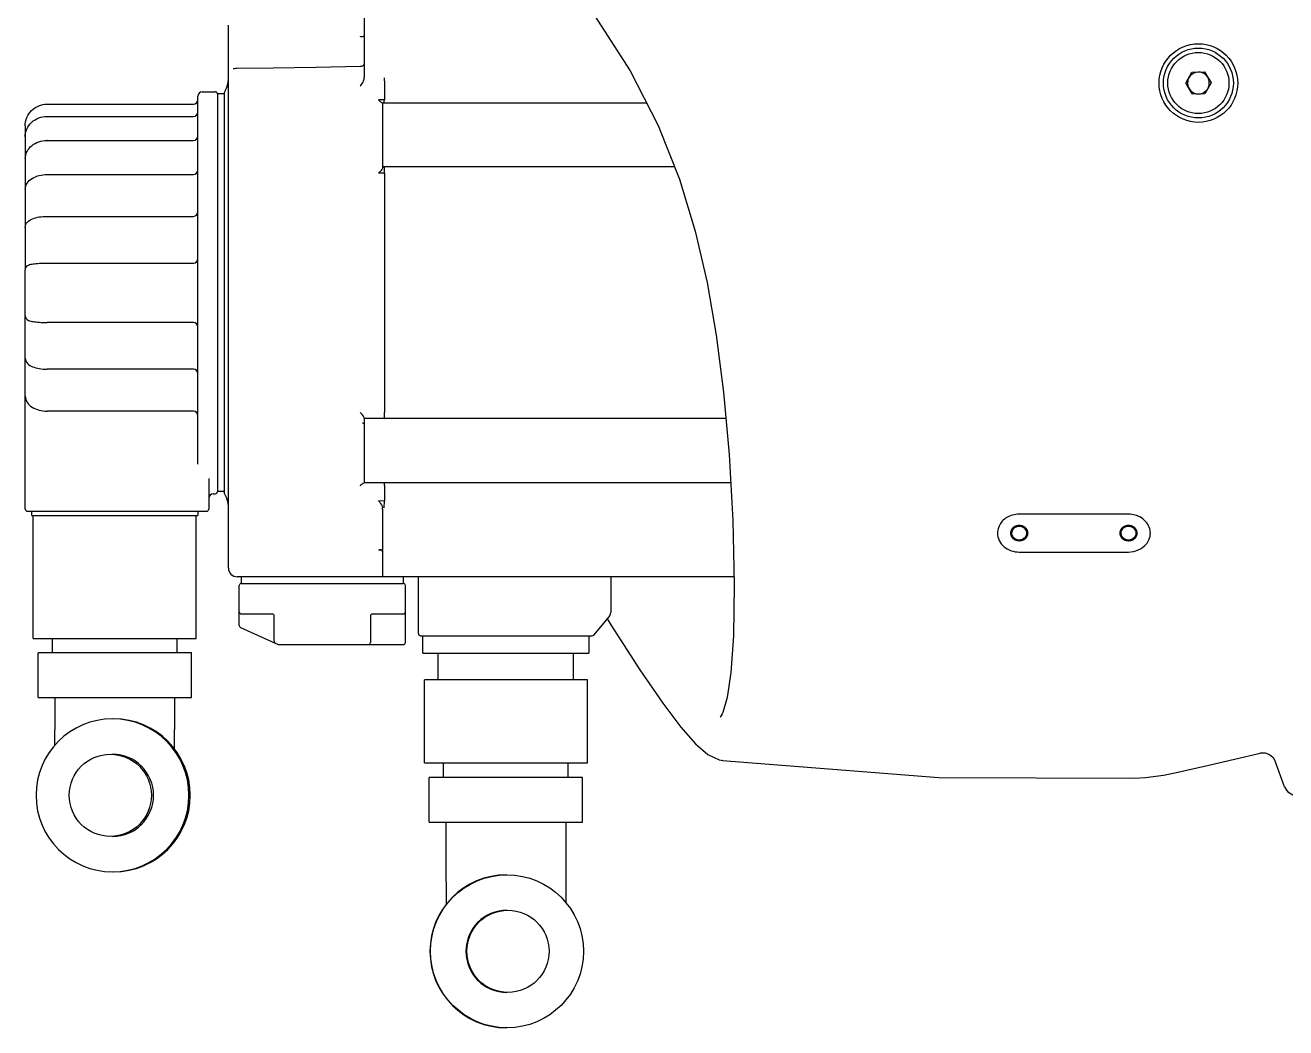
# Model space of a CAD drawing. Header units: millimetres. Extents: x 7426 to 8740, y 124 to 421.
# Drawn here: x 8096.33 to 8110.75, y 288.55 to 300.02 of the extents above; entities that cross this region are included whole.
import ezdxf

# ---------------------------------------------------------------- set-up
doc = ezdxf.new("R2010")
doc.units = ezdxf.units.MM
doc.layers.add('外形图', color=7, linetype='Continuous')

msp = doc.modelspace()

# ---------------------------------------------------------------- linework, layer by layer
at = {"layer": '外形图', "color": 0, "linetype": 'Continuous'}
for p, q in [((8100.2074, 300.2057), (8100.2074, 299.418)), ((8098.6524, 293.8055), (8098.6524, 300.0172)), ((8098.708, 299.5178), (8098.7071, 299.5178)), ((8098.7071, 299.5178), (8098.7076, 299.5178)), ((8098.7102, 299.518), (8098.708, 299.5178)), ((8098.7493, 299.5205), (8098.7377, 299.5202)), ((8100.1766, 299.5459), (8100.1615, 299.5449)), ((8109.6084, 299.3526), (8109.6779, 299.4791)), ((8109.6779, 299.4791), (8109.8222, 299.4821)), ((8109.8222, 299.4821), (8109.897, 299.3587)), ((8100.4348, 299.4147), (8100.4374, 299.3412)), ((8100.4374, 299.3412), (8100.4374, 299.1627)), ((8109.6832, 299.2291), (8109.6084, 299.3526)), ((8109.897, 299.3587), (8109.8275, 299.2322)), ((8098.3024, 294.9927), (8098.3024, 299.2056)), ((8098.3524, 299.2556), (8098.5024, 299.2556)), ((8098.5274, 299.2306), (8098.5274, 294.6805)), ((8098.6024, 299.2306), (8098.5274, 299.2306)), ((8098.6149, 299.2675), (8098.6024, 299.2447)), ((8098.6024, 299.2447), (8098.6024, 294.6664)), ((8109.8275, 299.2322), (8109.6832, 299.2291)), ((8096.5773, 299.1141), (8098.2524, 299.1141)), ((8100.4374, 299.1628), (8100.37, 299.1627)), ((8100.4174, 299.1306), (8100.4174, 298.3956)), ((8100.4174, 299.1306), (8103.439, 299.1306)), ((8100.4358, 299.1344), (8100.4367, 299.1455)), ((8100.4367, 299.1455), (8100.4374, 299.1628)), ((8096.5773, 298.9736), (8098.2524, 298.9736)), ((8096.3273, 298.8658), (8096.3273, 298.747)), ((8096.3273, 298.7389), (8096.3273, 297.227)), ((8096.5773, 298.6991), (8098.2524, 298.6991)), ((8100.4374, 298.3245), (8100.37, 298.3245)), ((8103.7591, 298.3956), (8100.4174, 298.3956)), ((8100.4174, 298.3929), (8100.4174, 298.3896)), ((8100.4374, 298.3245), (8100.4374, 295.5866)), ((8096.5773, 298.3091), (8098.2524, 298.3091)), ((8103.8135, 298.2574), (8103.9941, 297.6595)), ((8096.5773, 297.8303), (8098.2524, 297.8303)), ((8096.3273, 296.6919), (8096.3273, 297.2192)), ((8096.5773, 297.2953), (8098.2524, 297.2953)), ((8096.3273, 294.4805), (8096.3273, 296.6841)), ((8098.2524, 296.6158), (8096.5773, 296.6158)), ((8098.2524, 296.0808), (8096.5773, 296.0808)), ((8098.2524, 295.602), (8096.5773, 295.602)), ((8100.1951, 295.4636), (8100.1989, 295.4607)), ((8100.1951, 295.4636), (8100.1952, 295.4635)), ((8100.1989, 295.4607), (8100.2048, 295.4518)), ((8100.2074, 295.5215), (8100.2074, 294.7805)), ((8104.346, 295.5155), (8100.2074, 295.5155)), ((8098.4274, 294.8289), (8098.4274, 294.4805)), ((8104.4014, 294.7805), (8100.2074, 294.7805)), ((8100.4374, 294.7484), (8100.4374, 294.5699)), ((8098.4774, 294.6555), (8098.5024, 294.6555)), ((8098.6024, 294.6805), (8098.5274, 294.6805)), ((8098.6149, 294.6436), (8098.6024, 294.6664)), ((8100.4374, 294.5699), (8100.37, 294.5747)), ((8100.4348, 294.4964), (8100.4374, 294.5699)), ((8096.3523, 294.4555), (8098.4024, 294.4555)), ((8096.4023, 294.4055), (8096.4023, 294.4555)), ((8098.3024, 294.4555), (8098.3024, 294.4055)), ((8100.4174, 294.4785), (8100.4174, 293.7055)), ((8096.4023, 294.4055), (8098.3024, 294.4055)), ((8096.4198, 293.9505), (8096.4198, 294.4055)), ((8098.2849, 293.9505), (8098.2849, 294.4055)), ((8108.9527, 294.422), (8107.7026, 294.422)), ((8100.3907, 294.0105), (8100.37, 294.0117)), ((8100.4065, 294.0096), (8100.3907, 294.0105)), ((8096.4198, 293.0004), (8096.4198, 293.9505)), ((8098.2849, 293.0004), (8098.2849, 293.9505)), ((8107.7026, 293.989), (8108.9527, 293.989)), ((8104.4396, 293.7055), (8098.7524, 293.7055)), ((8098.8024, 293.6305), (8098.8024, 293.7055)), ((8100.6524, 293.7055), (8100.6524, 293.6305)), ((8100.8274, 293.0554), (8100.8274, 293.7055)), ((8103.0275, 293.7055), (8103.0275, 293.2961)), ((8098.7774, 293.1467), (8098.7774, 293.6055)), ((8098.8024, 293.6305), (8100.6524, 293.6305)), ((8100.6774, 292.9554), (8100.6774, 293.6055)), ((8098.8024, 293.2804), (8099.1524, 293.2804)), ((8100.3024, 293.2804), (8100.6524, 293.2804)), ((8099.1774, 292.9686), (8099.1774, 293.2554)), ((8100.2774, 293.2554), (8100.2774, 292.9554)), ((8102.835, 293.0394), (8103.01, 293.2479)), ((8096.4198, 293.0004), (8098.2849, 293.0004)), ((8096.6388, 292.8354), (8096.6388, 293.0004)), ((8098.0658, 292.8354), (8098.0658, 293.0004)), ((8098.7922, 293.1238), (8099.2217, 292.9326)), ((8100.8524, 293.0304), (8102.8158, 293.0304)), ((8100.8774, 292.8304), (8100.8774, 293.0304)), ((8102.7775, 293.0304), (8102.7775, 292.8304)), ((8099.2319, 292.9304), (8100.6524, 292.9304)), ((8096.4748, 292.3244), (8096.4748, 292.8354)), ((8098.2299, 292.8354), (8096.4748, 292.8354)), ((8098.2299, 292.3244), (8098.2299, 292.8354)), ((8100.8774, 292.8304), (8102.7775, 292.8304)), ((8101.0524, 292.5254), (8101.0524, 292.8304)), ((8102.6025, 292.5254), (8102.6025, 292.8304)), ((8100.8949, 291.5754), (8100.8949, 292.5254)), ((8102.76, 292.5254), (8100.8949, 292.5254)), ((8102.76, 291.5754), (8102.76, 292.5254)), ((8096.4748, 292.3244), (8098.2299, 292.3244)), ((8096.6673, 292.3244), (8096.6673, 291.9554)), ((8098.0373, 292.3244), (8098.0373, 291.9554)), ((8100.8949, 291.5754), (8102.76, 291.5754)), ((8101.1139, 291.4104), (8101.1139, 291.5754)), ((8102.541, 291.4104), (8102.541, 291.5754)), ((8104.3099, 291.6029), (8104.3075, 291.6032)), ((8110.7398, 291.3041), (8110.6287, 291.6092)), ((8100.9499, 290.8994), (8100.9499, 291.4104)), ((8102.705, 291.4104), (8100.9499, 291.4104)), ((8102.705, 290.8994), (8102.705, 291.4104)), ((8109.0145, 291.4022), (8109.0145, 291.4022)), ((8109.3538, 291.4358), (8109.4814, 291.4607)), ((8100.9499, 290.8994), (8102.705, 290.8994)), ((8101.1424, 290.8994), (8101.1424, 290.4204)), ((8102.5125, 290.8994), (8102.5125, 290.4204))]:
    msp.add_line(p, q, dxfattribs=at)
for points in [[(8102.4244, 300.6672), (8102.8417, 300.1268), (8103.2514, 299.4971), (8103.572, 298.8708), (8103.8135, 298.2574)], [(8098.7377, 299.5202), (8098.7206, 299.519), (8098.7102, 299.518)], [(8100.1615, 299.5449), (8099.6558, 299.534), (8099.1655, 299.5256), (8098.7493, 299.5205)], [(8100.2047, 299.5769), (8100.1974, 299.5606), (8100.1867, 299.5497), (8100.1766, 299.5459)], [(8103.9941, 297.6595), (8104.1294, 297.0741), (8104.2346, 296.4715), (8104.3185, 295.8198), (8104.3832, 295.1034), (8104.4256, 294.3486), (8104.4415, 293.6187), (8104.4313, 293.0305), (8104.4024, 292.6107), (8104.3601, 292.3232), (8104.3112, 292.1544), (8104.3041, 292.1389)], [(8102.9838, 293.2327), (8103.029, 293.1551), (8103.3604, 292.6422), (8103.6239, 292.2615), (8103.8308, 291.9866), (8103.9988, 291.7937), (8104.1377, 291.6731), (8104.2678, 291.6105), (8104.3098, 291.6027)], [(8104.3041, 292.1389), (8104.2794, 292.1002), (8104.2792, 292.1)], [(8109.4814, 291.4607), (8109.8734, 291.5494), (8110.458, 291.6879)], [(8110.458, 291.688), (8110.4659, 291.6897), (8110.5184, 291.6901), (8110.5677, 291.6726), (8110.6081, 291.639), (8110.623, 291.6132)], [(8104.3075, 291.6032), (8106.7836, 291.4096), (8109.0145, 291.4022)], [(8109.0146, 291.4019), (8109.1478, 291.4097), (8109.3538, 291.4358)]]:
    msp.add_lwpolyline(points, dxfattribs=at)
for centre, radius in [((8109.7527, 299.3556), 0.45), ((8109.7527, 299.3556), 0.4), ((8109.7527, 299.3556), 0.35), ((8097.301, 291.2054), 0.47), ((8101.8405, 289.4203), 0.875), ((8101.8516, 289.4203), 0.47)]:
    msp.add_circle(centre, radius, dxfattribs=at)
for centre, radius, start, end in [((8100.1792, 299.9217), 0.0378, 273.09506, 276.97753), ((8109.7527, 299.3556), 0.125, 91.21135, 270.0553), ((8109.7527, 299.3556), 0.125, 271.21135, 90.0553), ((8098.4024, 299.3992), 0.25, 328.21167, 0), ((8100.1194, 299.4179), 0.088, 347.07525, 0.03183), ((8098.3524, 299.2056), 0.05, 90, 180), ((8098.5024, 299.2306), 0.025, 0, 90), ((8098.2524, 299.1641), 0.05, 270, 0), ((8098.2524, 299.0236), 0.05, 270, 0), ((8096.5773, 298.4009), 0.2982, 90.00017, 90.63926), ((8098.2524, 298.7491), 0.05, 270, 0), ((8098.2524, 298.3591), 0.05, 270, 0), ((8098.2524, 297.8803), 0.05, 270, 0), ((8098.2524, 297.3453), 0.05, 270, 0), ((8098.2524, 296.5658), 0.05, 0, 90), ((8098.2524, 296.0308), 0.05, 0, 90), ((8098.2524, 295.552), 0.05, 0, 90), ((8098.8181, 295.5648), 1.6194, 0.0243, 0.76932), ((8100.184, 295.4448), 0.0218, 59.70181, 63.8858), ((8098.4774, 294.6055), 0.05, 90, 180), ((8098.5024, 294.6805), 0.025, 270, 0), ((8098.4024, 294.5119), 0.25, 0, 31.78833), ((8096.3523, 294.4805), 0.025, 180, 270), ((8098.4024, 294.4805), 0.025, 270, 0), ((8100.3298, 294.4785), 0.0876, 359.96947, 12.74655), ((8107.7026, 294.1352), 0.2868, 89.99741, 105.62305), ((8108.9527, 294.1352), 0.2868, 74.37695, 90.00259), ((8107.6399, 294.2054), 0.1873, 174.08172, 179.99298), ((8107.6813, 294.2055), 0.0661, 179.99829, 194.77528), ((8108.9313, 294.2055), 0.0661, 179.99829, 194.77528), ((8109.0073, 294.2073), 0.1956, 338.43877, 339.43528), ((8109.0163, 294.2055), 0.1864, 357.72021, 359.99897), ((8098.7524, 293.8055), 0.1, 180, 270), ((8098.8024, 293.6055), 0.025, 90, 180), ((8100.6524, 293.6055), 0.025, 0, 90), ((8098.8024, 293.3054), 0.025, 180, 270), ((8099.1524, 293.2554), 0.025, 0, 90), ((8100.3024, 293.2554), 0.025, 90.00158, 180), ((8100.6524, 293.3054), 0.025, 270, 0), ((8102.9525, 293.2961), 0.075, 319.99998, 0), ((8098.8024, 293.1467), 0.025, 180, 246), ((8100.8524, 293.0554), 0.025, 180, 270), ((8102.8158, 293.0554), 0.025, 269.99995, 319.99998), ((8099.2024, 292.9686), 0.025, 179.99998, 245.99988), ((8099.2319, 292.9554), 0.025, 246, 270), ((8100.2524, 292.9554), 0.025, 269.99967, 0), ((8100.6524, 292.9554), 0.025, 270, 0), ((8097.326, 291.2054), 0.875, 90.00266, 269.99727), ((8097.3259, 291.2054), 0.875, 270.00266, 89.99727), ((8097.3406, 291.2054), 0.875, 270.00273, 89.99734), ((8036.095, 291.954), 60.5723, 359.831209, 0.001306), ((8037.0545, 291.9528), 60.9829, 359.791192, 0.002414), ((8097.326, 291.2054), 0.47, 270.00209, 89.99808), ((8110.8807, 291.3554), 0.15, 200, 270), ((8277.0804, 290.4161), 175.9379, 179.998628, 180.150452), ((8268.7161, 290.4048), 166.2037, 179.994646, 180.147636), ((8101.834, 289.4203), 0.875, 90.00111, 269.99896), ((8101.8405, 289.4203), 0.47, 90.00046, 269.9997)]:
    msp.add_arc(centre, radius, start, end, dxfattribs=at)
for points, knots in [([(8100.2074, 299.9116), (8100.2074, 299.9077), (8100.2058, 299.8946), (8100.1927, 299.8853), (8100.1838, 299.8842)], [0, 0, 0, 0, 0.3021647, 1, 1, 1, 1]), ([(8100.16, 299.3216), (8100.1649, 299.3265), (8100.1846, 299.3488), (8100.2, 299.3759), (8100.2052, 299.3982)], [0, 0, 0, 0, 0.2301223, 1, 1, 1, 1]), ([(8096.3273, 298.8658), (8096.3273, 298.9292), (8096.3811, 299.0615), (8096.5136, 299.1141), (8096.5773, 299.1141)], [0, 0, 0, 0, 0.4989966, 1, 1, 1, 1]), ([(8100.37, 299.1627), (8100.3782, 299.1544), (8100.392, 299.1431), (8100.4083, 299.1306), (8100.4153, 299.1306)], [0, 0, 0, 0, 0.6251674, 1, 1, 1, 1]), ([(8096.3273, 298.7389), (8096.3273, 298.7996), (8096.3848, 298.9275), (8096.5143, 298.9736), (8096.5773, 298.9736)], [0, 0, 0, 0, 0.4910122, 1, 1, 1, 1]), ([(8096.3273, 298.4904), (8096.3273, 298.5457), (8096.3913, 298.6633), (8096.513, 298.6984), (8096.574, 298.6991)], [0, 0, 0, 0, 0.4755576, 1, 1, 1, 1]), ([(8100.4151, 298.3806), (8100.413, 298.3756), (8100.4007, 298.3547), (8100.3839, 298.337), (8100.37, 298.3245)], [0, 0, 0, 0, 0.2259471, 1, 1, 1, 1]), ([(8100.4174, 298.3896), (8100.4174, 298.3882), (8100.4168, 298.3851), (8100.4158, 298.3822), (8100.4151, 298.3806)], [0, 0, 0, 0, 0.4421125, 1, 1, 1, 1]), ([(8100.4374, 298.3245), (8100.4375, 298.3313), (8100.4375, 298.3541), (8100.4379, 298.3769), (8100.4366, 298.3929)], [0, 0, 0, 0, 0.2964345, 1, 1, 1, 1]), ([(8096.3273, 298.1374), (8096.3273, 298.1621), (8096.344, 298.2138), (8096.4281, 298.2898), (8096.5179, 298.3091), (8096.5773, 298.3091)], [0, 0, 0, 0, 0.2239827, 0.461672, 1, 1, 1, 1]), ([(8096.3273, 297.7038), (8096.3273, 297.7257), (8096.349, 297.7705), (8096.4129, 297.806), (8096.4902, 297.826), (8096.5472, 297.8303), (8096.5773, 297.8303)], [0, 0, 0, 0, 0.2158561, 0.4397164, 0.703455, 1, 1, 1, 1]), ([(8096.3273, 297.2192), (8096.3273, 297.241), (8096.3599, 297.2785), (8096.4235, 297.2864), (8096.4944, 297.2944), (8096.5481, 297.2953), (8096.5773, 297.2953)], [0, 0, 0, 0, 0.233404, 0.4247988, 0.6864079, 1, 1, 1, 1]), ([(8096.3273, 296.6919), (8096.3273, 296.6702), (8096.3599, 296.6326), (8096.4235, 296.6247), (8096.4944, 296.6167), (8096.5481, 296.6158), (8096.5773, 296.6158)], [0, 0, 0, 0, 0.233404, 0.4247988, 0.6864079, 1, 1, 1, 1]), ([(8096.3273, 296.2073), (8096.3273, 296.1854), (8096.349, 296.1406), (8096.4129, 296.1051), (8096.4902, 296.0851), (8096.5472, 296.0808), (8096.5773, 296.0808)], [0, 0, 0, 0, 0.2158561, 0.4397164, 0.703455, 1, 1, 1, 1]), ([(8096.3273, 295.7737), (8096.3273, 295.749), (8096.344, 295.6973), (8096.4281, 295.6213), (8096.5179, 295.602), (8096.5773, 295.602)], [0, 0, 0, 0, 0.2239827, 0.461672, 1, 1, 1, 1]), ([(8100.1887, 295.4661), (8100.1896, 295.4659), (8100.1913, 295.4654), (8100.1929, 295.4647), (8100.1936, 295.4644)], [0, 0, 0, 0, 0.5044403, 1, 1, 1, 1]), ([(8100.2074, 295.5215), (8100.2074, 295.5233), (8100.2065, 295.5274), (8100.205, 295.5312), (8100.204, 295.5333)], [0, 0, 0, 0, 0.436843, 1, 1, 1, 1]), ([(8100.4361, 295.5155), (8100.4374, 295.5155), (8100.4356, 295.5233), (8100.4391, 295.5361), (8100.4376, 295.5537), (8100.4376, 295.5655)], [0, 0, 0, 0, 0.0768043, 0.2935074, 1, 1, 1, 1]), ([(8100.16, 294.7486), (8100.1682, 294.7568), (8100.1821, 294.7679), (8100.1982, 294.7804), (8100.2052, 294.7805)], [0, 0, 0, 0, 0.6242515, 1, 1, 1, 1]), ([(8100.4348, 294.7805), (8100.4376, 294.7805), (8100.4341, 294.7632), (8100.4371, 294.7563), (8100.4374, 294.7484)], [0, 0, 0, 0, 0.2633708, 1, 1, 1, 1]), ([(8100.37, 294.5747), (8100.3748, 294.5698), (8100.3945, 294.5474), (8100.4102, 294.5203), (8100.4153, 294.4978)], [0, 0, 0, 0, 0.2295661, 1, 1, 1, 1]), ([(8107.6254, 294.4114), (8107.5811, 294.3989), (8107.4995, 294.3531), (8107.458, 294.267), (8107.4536, 294.2248)], [0, 0, 0, 0, 0.5197429, 1, 1, 1, 1]), ([(8107.7026, 294.2921), (8107.701, 294.2919), (8107.6978, 294.2917), (8107.6937, 294.2913), (8107.6905, 294.291), (8107.6881, 294.2908), (8107.686, 294.2907), (8107.6846, 294.2906), (8107.6838, 294.2905), (8107.6832, 294.2905), (8107.6826, 294.2903), (8107.6819, 294.2901), (8107.6805, 294.2897), (8107.6785, 294.2892), (8107.6762, 294.2886), (8107.6739, 294.288), (8107.6715, 294.2874), (8107.6692, 294.2868), (8107.6673, 294.2863), (8107.6659, 294.2859), (8107.6651, 294.2857), (8107.6645, 294.2856), (8107.664, 294.2853), (8107.6633, 294.285), (8107.662, 294.2844), (8107.6602, 294.2836), (8107.6581, 294.2826), (8107.6559, 294.2816), (8107.6538, 294.2806), (8107.6516, 294.2796), (8107.6498, 294.2788), (8107.6486, 294.2782), (8107.6478, 294.2778), (8107.6473, 294.2776), (8107.6468, 294.2773), (8107.6462, 294.2768), (8107.6451, 294.276), (8107.6435, 294.2749), (8107.6415, 294.2735), (8107.6396, 294.2722), (8107.6377, 294.2708), (8107.6358, 294.2694), (8107.6342, 294.2683), (8107.633, 294.2675), (8107.6324, 294.267), (8107.6319, 294.2667), (8107.6315, 294.2663), (8107.631, 294.2658), (8107.6301, 294.2648), (8107.6288, 294.2634), (8107.6273, 294.2618), (8107.6257, 294.2602), (8107.6242, 294.2585), (8107.6226, 294.2569), (8107.6213, 294.2556), (8107.6204, 294.2546), (8107.6199, 294.2541), (8107.6195, 294.2537), (8107.6193, 294.2532), (8107.6189, 294.2526), (8107.6182, 294.2515), (8107.6172, 294.2499), (8107.6161, 294.2481), (8107.6149, 294.2462), (8107.6138, 294.2443), (8107.6126, 294.2425), (8107.6117, 294.2409), (8107.611, 294.2398), (8107.6106, 294.2392), (8107.6103, 294.2388), (8107.6101, 294.2382), (8107.6099, 294.2376), (8107.6095, 294.2364), (8107.6089, 294.2347), (8107.6082, 294.2327), (8107.6075, 294.2307), (8107.6067, 294.2287), (8107.606, 294.2266), (8107.6054, 294.2249), (8107.605, 294.2238), (8107.6048, 294.2231), (8107.6046, 294.2226), (8107.6046, 294.2221), (8107.6045, 294.2213), (8107.6043, 294.2201), (8107.6041, 294.2183), (8107.6039, 294.2162), (8107.6036, 294.214), (8107.6034, 294.2119), (8107.6031, 294.2098), (8107.6029, 294.208), (8107.6028, 294.2067), (8107.6027, 294.206), (8107.6026, 294.2055), (8107.6027, 294.2049), (8107.6028, 294.2042), (8107.6029, 294.203), (8107.6031, 294.2013), (8107.6034, 294.1992), (8107.6036, 294.1971), (8107.6038, 294.195), (8107.6041, 294.1929), (8107.6043, 294.1911), (8107.6044, 294.1899), (8107.6045, 294.1892), (8107.6045, 294.1886), (8107.6047, 294.1881), (8107.6049, 294.1875), (8107.6054, 294.1863), (8107.6059, 294.1846), (8107.6067, 294.1826), (8107.6074, 294.1806), (8107.6081, 294.1785), (8107.6088, 294.1765), (8107.6094, 294.1748), (8107.6098, 294.1736), (8107.61, 294.173), (8107.6102, 294.1725), (8107.6105, 294.172), (8107.6108, 294.1714), (8107.6115, 294.1703), (8107.6125, 294.1687), (8107.6136, 294.1669), (8107.6148, 294.165), (8107.6159, 294.1631), (8107.6171, 294.1613), (8107.618, 294.1597), (8107.6187, 294.1586), (8107.6191, 294.158), (8107.6193, 294.1575), (8107.6197, 294.1571), (8107.6203, 294.1566), (8107.6212, 294.1556), (8107.6225, 294.1542), (8107.6241, 294.1526), (8107.6256, 294.1509), (8107.6272, 294.1492), (8107.6288, 294.1476), (8107.6301, 294.1462), (8107.631, 294.1452), (8107.6315, 294.1447), (8107.6319, 294.1442), (8107.6324, 294.1439), (8107.633, 294.1434), (8107.6341, 294.1427), (8107.6357, 294.1416), (8107.6376, 294.1402), (8107.6395, 294.1389), (8107.6414, 294.1375), (8107.6432, 294.1362), (8107.6448, 294.1351), (8107.6459, 294.1343), (8107.6465, 294.1338), (8107.647, 294.1335), (8107.6476, 294.1333), (8107.6483, 294.1329), (8107.6495, 294.1323), (8107.6513, 294.1315), (8107.6535, 294.1305), (8107.6556, 294.1295), (8107.6578, 294.1285), (8107.6599, 294.1275), (8107.6617, 294.1267), (8107.663, 294.1261), (8107.6637, 294.1258), (8107.6642, 294.1255), (8107.6648, 294.1254), (8107.6656, 294.1252), (8107.6669, 294.1248), (8107.6689, 294.1243), (8107.6712, 294.1237), (8107.6735, 294.123), (8107.6759, 294.1224), (8107.6782, 294.1218), (8107.6802, 294.1213), (8107.6815, 294.1209), (8107.6823, 294.1207), (8107.6829, 294.1205), (8107.6835, 294.1205), (8107.6843, 294.1204), (8107.6858, 294.1203), (8107.6878, 294.1201), (8107.6903, 294.1199), (8107.6936, 294.1197), (8107.6977, 294.1193), (8107.701, 294.119), (8107.7026, 294.1189)], [0, 0, 0, 0, 0.015625, 0.03125, 0.0390625, 0.046875, 0.0546875, 0.0585938, 0.0605469, 0.0625, 0.0644531, 0.0664062, 0.0703125, 0.078125, 0.0859375, 0.09375, 0.1015625, 0.109375, 0.1171875, 0.1210938, 0.1230469, 0.125, 0.1269531, 0.1289062, 0.1328125, 0.140625, 0.1484375, 0.15625, 0.1640625, 0.171875, 0.1796875, 0.1835938, 0.1855469, 0.1875, 0.1894531, 0.1914062, 0.1953125, 0.203125, 0.2109375, 0.21875, 0.2265625, 0.234375, 0.2421875, 0.2460938, 0.2480469, 0.25, 0.2519531, 0.2539062, 0.2578125, 0.265625, 0.2734375, 0.28125, 0.2890625, 0.296875, 0.3046875, 0.3085938, 0.3105469, 0.3125, 0.3144531, 0.3164062, 0.3203125, 0.328125, 0.3359375, 0.34375, 0.3515625, 0.359375, 0.3671875, 0.3710938, 0.3730469, 0.375, 0.3769531, 0.3789062, 0.3828125, 0.390625, 0.3984375, 0.40625, 0.4140625, 0.421875, 0.4296875, 0.4335938, 0.4355469, 0.4375, 0.4394531, 0.4414062, 0.4453125, 0.453125, 0.4609375, 0.46875, 0.4765625, 0.484375, 0.4921875, 0.4960938, 0.4980469, 0.5, 0.5019531, 0.5039062, 0.5078125, 0.515625, 0.5234375, 0.53125, 0.5390625, 0.546875, 0.5546875, 0.5585938, 0.5605469, 0.5625, 0.5644531, 0.5664062, 0.5703125, 0.578125, 0.5859375, 0.59375, 0.6015625, 0.609375, 0.6171875, 0.6210938, 0.6230469, 0.625, 0.6269531, 0.6289062, 0.6328125, 0.640625, 0.6484375, 0.65625, 0.6640625, 0.671875, 0.6796875, 0.6835938, 0.6855469, 0.6875, 0.6894531, 0.6914062, 0.6953125, 0.703125, 0.7109375, 0.71875, 0.7265625, 0.734375, 0.7421875, 0.7460938, 0.7480469, 0.75, 0.7519531, 0.7539062, 0.7578125, 0.765625, 0.7734375, 0.78125, 0.7890625, 0.796875, 0.8046875, 0.8085938, 0.8105469, 0.8125, 0.8144531, 0.8164062, 0.8203125, 0.828125, 0.8359375, 0.84375, 0.8515625, 0.859375, 0.8671875, 0.8710938, 0.8730469, 0.875, 0.8769531, 0.8789062, 0.8828125, 0.890625, 0.8984375, 0.90625, 0.9140625, 0.921875, 0.9296875, 0.9335938, 0.9355469, 0.9375, 0.9394531, 0.9414062, 0.9453125, 0.953125, 0.9609375, 0.96875, 0.984375, 1, 1, 1, 1]), ([(8107.7026, 294.1189), (8107.7043, 294.119), (8107.7075, 294.1193), (8107.7115, 294.1196), (8107.7148, 294.1199), (8107.7172, 294.1201), (8107.7192, 294.1203), (8107.7206, 294.1204), (8107.7215, 294.1205), (8107.7221, 294.1205), (8107.7226, 294.1207), (8107.7234, 294.1209), (8107.7248, 294.1212), (8107.7267, 294.1217), (8107.7291, 294.1223), (8107.7314, 294.123), (8107.7337, 294.1236), (8107.7361, 294.1242), (8107.738, 294.1247), (8107.7394, 294.125), (8107.7402, 294.1253), (8107.7408, 294.1254), (8107.7413, 294.1257), (8107.742, 294.126), (8107.7433, 294.1266), (8107.7451, 294.1274), (8107.7472, 294.1284), (8107.7494, 294.1294), (8107.7515, 294.1304), (8107.7537, 294.1314), (8107.7555, 294.1322), (8107.7567, 294.1328), (8107.7574, 294.1331), (8107.758, 294.1333), (8107.7585, 294.1337), (8107.7591, 294.1341), (8107.7602, 294.1349), (8107.7618, 294.1361), (8107.7637, 294.1374), (8107.7657, 294.1388), (8107.7676, 294.1401), (8107.7695, 294.1415), (8107.7711, 294.1426), (8107.7722, 294.1434), (8107.7729, 294.1439), (8107.7734, 294.1442), (8107.7737, 294.1446), (8107.7743, 294.1452), (8107.7752, 294.1461), (8107.7764, 294.1475), (8107.778, 294.1491), (8107.7795, 294.1508), (8107.7811, 294.1524), (8107.7826, 294.154), (8107.7839, 294.1554), (8107.7848, 294.1563), (8107.7853, 294.1569), (8107.7858, 294.1573), (8107.786, 294.1578), (8107.7864, 294.1584), (8107.7871, 294.1595), (8107.788, 294.161), (8107.7892, 294.1629), (8107.7904, 294.1647), (8107.7915, 294.1666), (8107.7927, 294.1685), (8107.7936, 294.17), (8107.7943, 294.1711), (8107.7947, 294.1717), (8107.795, 294.1722), (8107.7951, 294.1727), (8107.7954, 294.1734), (8107.7958, 294.1745), (8107.7964, 294.1762), (8107.7971, 294.1783), (8107.7978, 294.1803), (8107.7985, 294.1823), (8107.7992, 294.1843), (8107.7998, 294.186), (8107.8003, 294.1872), (8107.8005, 294.1879), (8107.8007, 294.1883), (8107.8007, 294.1889), (8107.8008, 294.1896), (8107.801, 294.1909), (8107.8012, 294.1926), (8107.8014, 294.1948), (8107.8017, 294.1969), (8107.8019, 294.1991), (8107.8022, 294.2012), (8107.8024, 294.203), (8107.8025, 294.2042), (8107.8026, 294.2049), (8107.8027, 294.2055), (8107.8026, 294.206), (8107.8025, 294.2067), (8107.8024, 294.2079), (8107.8022, 294.2097), (8107.8019, 294.2118), (8107.8017, 294.2139), (8107.8015, 294.216), (8107.8012, 294.2181), (8107.801, 294.2198), (8107.8009, 294.2211), (8107.8008, 294.2218), (8107.8008, 294.2223), (8107.8006, 294.2228), (8107.8003, 294.2235), (8107.7999, 294.2247), (8107.7993, 294.2263), (8107.7986, 294.2284), (8107.7979, 294.2304), (8107.7972, 294.2324), (8107.7965, 294.2344), (8107.7959, 294.2361), (8107.7955, 294.2373), (8107.7953, 294.238), (8107.7951, 294.2385), (8107.7948, 294.2389), (8107.7944, 294.2396), (8107.7938, 294.2407), (8107.7928, 294.2422), (8107.7917, 294.2441), (8107.7905, 294.2459), (8107.7894, 294.2478), (8107.7882, 294.2497), (8107.7873, 294.2512), (8107.7866, 294.2523), (8107.7862, 294.2529), (8107.786, 294.2534), (8107.7855, 294.2538), (8107.785, 294.2544), (8107.7841, 294.2553), (8107.7828, 294.2567), (8107.7812, 294.2584), (8107.7796, 294.2601), (8107.7781, 294.2617), (8107.7765, 294.2634), (8107.7752, 294.2648), (8107.7743, 294.2657), (8107.7737, 294.2663), (8107.7734, 294.2667), (8107.7729, 294.267), (8107.7723, 294.2675), (8107.7712, 294.2683), (8107.7696, 294.2694), (8107.7677, 294.2707), (8107.7658, 294.2721), (8107.7639, 294.2734), (8107.762, 294.2748), (8107.7605, 294.2759), (8107.7594, 294.2767), (8107.7587, 294.2771), (8107.7583, 294.2775), (8107.7577, 294.2777), (8107.757, 294.278), (8107.7558, 294.2786), (8107.754, 294.2794), (8107.7518, 294.2804), (8107.7497, 294.2814), (8107.7475, 294.2824), (8107.7454, 294.2834), (8107.7436, 294.2843), (8107.7423, 294.2848), (8107.7416, 294.2852), (8107.7411, 294.2855), (8107.7405, 294.2856), (8107.7397, 294.2858), (8107.7383, 294.2861), (8107.7364, 294.2867), (8107.7341, 294.2873), (8107.7317, 294.2879), (8107.7294, 294.2885), (8107.7271, 294.2891), (8107.7251, 294.2896), (8107.7238, 294.29), (8107.723, 294.2902), (8107.7224, 294.2904), (8107.7218, 294.2904), (8107.721, 294.2905), (8107.7195, 294.2906), (8107.7175, 294.2908), (8107.715, 294.291), (8107.7117, 294.2913), (8107.7076, 294.2917), (8107.7043, 294.2919), (8107.7026, 294.2921)], [0, 0, 0, 0, 0.015625, 0.03125, 0.0390625, 0.046875, 0.0546875, 0.0585938, 0.0605469, 0.0625, 0.0644531, 0.0664062, 0.0703125, 0.078125, 0.0859375, 0.09375, 0.1015625, 0.109375, 0.1171875, 0.1210938, 0.1230469, 0.125, 0.1269531, 0.1289062, 0.1328125, 0.140625, 0.1484375, 0.15625, 0.1640625, 0.171875, 0.1796875, 0.1835938, 0.1855469, 0.1875, 0.1894531, 0.1914062, 0.1953125, 0.203125, 0.2109375, 0.21875, 0.2265625, 0.234375, 0.2421875, 0.2460938, 0.2480469, 0.25, 0.2519531, 0.2539062, 0.2578125, 0.265625, 0.2734375, 0.28125, 0.2890625, 0.296875, 0.3046875, 0.3085938, 0.3105469, 0.3125, 0.3144531, 0.3164062, 0.3203125, 0.328125, 0.3359375, 0.34375, 0.3515625, 0.359375, 0.3671875, 0.3710938, 0.3730469, 0.375, 0.3769531, 0.3789062, 0.3828125, 0.390625, 0.3984375, 0.40625, 0.4140625, 0.421875, 0.4296875, 0.4335938, 0.4355469, 0.4375, 0.4394531, 0.4414062, 0.4453125, 0.453125, 0.4609375, 0.46875, 0.4765625, 0.484375, 0.4921875, 0.4960938, 0.4980469, 0.5, 0.5019531, 0.5039062, 0.5078125, 0.515625, 0.5234375, 0.53125, 0.5390625, 0.546875, 0.5546875, 0.5585938, 0.5605469, 0.5625, 0.5644531, 0.5664062, 0.5703125, 0.578125, 0.5859375, 0.59375, 0.6015625, 0.609375, 0.6171875, 0.6210938, 0.6230469, 0.625, 0.6269531, 0.6289062, 0.6328125, 0.640625, 0.6484375, 0.65625, 0.6640625, 0.671875, 0.6796875, 0.6835938, 0.6855469, 0.6875, 0.6894531, 0.6914062, 0.6953125, 0.703125, 0.7109375, 0.71875, 0.7265625, 0.734375, 0.7421875, 0.7460938, 0.7480469, 0.75, 0.7519531, 0.7539062, 0.7578125, 0.765625, 0.7734375, 0.78125, 0.7890625, 0.796875, 0.8046875, 0.8085938, 0.8105469, 0.8125, 0.8144531, 0.8164062, 0.8203125, 0.828125, 0.8359375, 0.84375, 0.8515625, 0.859375, 0.8671875, 0.8710938, 0.8730469, 0.875, 0.8769531, 0.8789062, 0.8828125, 0.890625, 0.8984375, 0.90625, 0.9140625, 0.921875, 0.9296875, 0.9335938, 0.9355469, 0.9375, 0.9394531, 0.9414062, 0.9453125, 0.953125, 0.9609375, 0.96875, 0.984375, 1, 1, 1, 1]), ([(8108.9527, 294.2921), (8108.9511, 294.2919), (8108.9478, 294.2917), (8108.9438, 294.2913), (8108.9405, 294.291), (8108.9381, 294.2908), (8108.9361, 294.2907), (8108.9347, 294.2906), (8108.9339, 294.2905), (8108.9332, 294.2905), (8108.9327, 294.2903), (8108.9319, 294.2901), (8108.9305, 294.2897), (8108.9286, 294.2892), (8108.9262, 294.2886), (8108.9239, 294.288), (8108.9216, 294.2874), (8108.9192, 294.2868), (8108.9173, 294.2863), (8108.9159, 294.2859), (8108.9152, 294.2857), (8108.9146, 294.2856), (8108.914, 294.2853), (8108.9133, 294.285), (8108.9121, 294.2844), (8108.9103, 294.2836), (8108.9081, 294.2826), (8108.906, 294.2816), (8108.9038, 294.2806), (8108.9016, 294.2796), (8108.8999, 294.2788), (8108.8986, 294.2782), (8108.8979, 294.2778), (8108.8973, 294.2776), (8108.8969, 294.2773), (8108.8962, 294.2768), (8108.8951, 294.276), (8108.8935, 294.2749), (8108.8916, 294.2735), (8108.8896, 294.2722), (8108.8877, 294.2708), (8108.8858, 294.2694), (8108.8842, 294.2683), (8108.8831, 294.2675), (8108.8825, 294.267), (8108.8819, 294.2667), (8108.8816, 294.2663), (8108.8811, 294.2658), (8108.8802, 294.2648), (8108.8789, 294.2634), (8108.8773, 294.2618), (8108.8758, 294.2602), (8108.8742, 294.2585), (8108.8727, 294.2569), (8108.8714, 294.2556), (8108.8705, 294.2546), (8108.87, 294.2541), (8108.8695, 294.2537), (8108.8693, 294.2532), (8108.8689, 294.2526), (8108.8682, 294.2515), (8108.8673, 294.2499), (8108.8661, 294.2481), (8108.865, 294.2462), (8108.8638, 294.2443), (8108.8627, 294.2425), (8108.8617, 294.2409), (8108.861, 294.2398), (8108.8606, 294.2392), (8108.8603, 294.2388), (8108.8602, 294.2382), (8108.8599, 294.2376), (8108.8595, 294.2364), (8108.8589, 294.2347), (8108.8582, 294.2327), (8108.8575, 294.2307), (8108.8568, 294.2287), (8108.8561, 294.2266), (8108.8555, 294.2249), (8108.8551, 294.2238), (8108.8548, 294.2231), (8108.8546, 294.2226), (8108.8546, 294.2221), (8108.8545, 294.2213), (8108.8544, 294.2201), (8108.8542, 294.2183), (8108.8539, 294.2162), (8108.8537, 294.214), (8108.8534, 294.2119), (8108.8532, 294.2098), (8108.853, 294.208), (8108.8528, 294.2067), (8108.8527, 294.206), (8108.8526, 294.2055), (8108.8527, 294.2049), (8108.8528, 294.2042), (8108.853, 294.203), (8108.8531, 294.2013), (8108.8534, 294.1992), (8108.8536, 294.1971), (8108.8539, 294.195), (8108.8541, 294.1929), (8108.8543, 294.1911), (8108.8544, 294.1899), (8108.8545, 294.1892), (8108.8545, 294.1886), (8108.8548, 294.1881), (8108.855, 294.1875), (8108.8554, 294.1863), (8108.856, 294.1846), (8108.8567, 294.1826), (8108.8574, 294.1806), (8108.8581, 294.1785), (8108.8588, 294.1765), (8108.8594, 294.1748), (8108.8598, 294.1736), (8108.8601, 294.173), (8108.8602, 294.1725), (8108.8605, 294.172), (8108.8609, 294.1714), (8108.8616, 294.1703), (8108.8625, 294.1687), (8108.8637, 294.1669), (8108.8648, 294.165), (8108.8659, 294.1631), (8108.8671, 294.1613), (8108.868, 294.1597), (8108.8687, 294.1586), (8108.8691, 294.158), (8108.8694, 294.1575), (8108.8698, 294.1571), (8108.8703, 294.1566), (8108.8712, 294.1556), (8108.8725, 294.1542), (8108.8741, 294.1526), (8108.8757, 294.1509), (8108.8772, 294.1492), (8108.8788, 294.1476), (8108.8801, 294.1462), (8108.881, 294.1452), (8108.8816, 294.1447), (8108.8819, 294.1442), (8108.8824, 294.1439), (8108.8831, 294.1434), (8108.8842, 294.1427), (8108.8857, 294.1416), (8108.8876, 294.1402), (8108.8895, 294.1389), (8108.8914, 294.1375), (8108.8933, 294.1362), (8108.8948, 294.1351), (8108.8959, 294.1343), (8108.8966, 294.1338), (8108.897, 294.1335), (8108.8976, 294.1333), (8108.8983, 294.1329), (8108.8996, 294.1323), (8108.9013, 294.1315), (8108.9035, 294.1305), (8108.9056, 294.1295), (8108.9078, 294.1285), (8108.9099, 294.1275), (8108.9117, 294.1267), (8108.913, 294.1261), (8108.9137, 294.1258), (8108.9142, 294.1255), (8108.9148, 294.1254), (8108.9156, 294.1252), (8108.917, 294.1248), (8108.9189, 294.1243), (8108.9212, 294.1237), (8108.9236, 294.123), (8108.9259, 294.1224), (8108.9282, 294.1218), (8108.9302, 294.1213), (8108.9315, 294.1209), (8108.9323, 294.1207), (8108.9329, 294.1205), (8108.9335, 294.1205), (8108.9344, 294.1204), (8108.9358, 294.1203), (8108.9379, 294.1201), (8108.9403, 294.1199), (8108.9436, 294.1197), (8108.9477, 294.1193), (8108.951, 294.119), (8108.9527, 294.1189)], [0, 0, 0, 0, 0.015625, 0.03125, 0.0390625, 0.046875, 0.0546875, 0.0585938, 0.0605469, 0.0625, 0.0644531, 0.0664062, 0.0703125, 0.078125, 0.0859375, 0.09375, 0.1015625, 0.109375, 0.1171875, 0.1210938, 0.1230469, 0.125, 0.1269531, 0.1289062, 0.1328125, 0.140625, 0.1484375, 0.15625, 0.1640625, 0.171875, 0.1796875, 0.1835938, 0.1855469, 0.1875, 0.1894531, 0.1914062, 0.1953125, 0.203125, 0.2109375, 0.21875, 0.2265625, 0.234375, 0.2421875, 0.2460938, 0.2480469, 0.25, 0.2519531, 0.2539062, 0.2578125, 0.265625, 0.2734375, 0.28125, 0.2890625, 0.296875, 0.3046875, 0.3085938, 0.3105469, 0.3125, 0.3144531, 0.3164062, 0.3203125, 0.328125, 0.3359375, 0.34375, 0.3515625, 0.359375, 0.3671875, 0.3710938, 0.3730469, 0.375, 0.3769531, 0.3789062, 0.3828125, 0.390625, 0.3984375, 0.40625, 0.4140625, 0.421875, 0.4296875, 0.4335938, 0.4355469, 0.4375, 0.4394531, 0.4414062, 0.4453125, 0.453125, 0.4609375, 0.46875, 0.4765625, 0.484375, 0.4921875, 0.4960938, 0.4980469, 0.5, 0.5019531, 0.5039062, 0.5078125, 0.515625, 0.5234375, 0.53125, 0.5390625, 0.546875, 0.5546875, 0.5585938, 0.5605469, 0.5625, 0.5644531, 0.5664062, 0.5703125, 0.578125, 0.5859375, 0.59375, 0.6015625, 0.609375, 0.6171875, 0.6210938, 0.6230469, 0.625, 0.6269531, 0.6289062, 0.6328125, 0.640625, 0.6484375, 0.65625, 0.6640625, 0.671875, 0.6796875, 0.6835938, 0.6855469, 0.6875, 0.6894531, 0.6914062, 0.6953125, 0.703125, 0.7109375, 0.71875, 0.7265625, 0.734375, 0.7421875, 0.7460938, 0.7480469, 0.75, 0.7519531, 0.7539062, 0.7578125, 0.765625, 0.7734375, 0.78125, 0.7890625, 0.796875, 0.8046875, 0.8085938, 0.8105469, 0.8125, 0.8144531, 0.8164062, 0.8203125, 0.828125, 0.8359375, 0.84375, 0.8515625, 0.859375, 0.8671875, 0.8710938, 0.8730469, 0.875, 0.8769531, 0.8789062, 0.8828125, 0.890625, 0.8984375, 0.90625, 0.9140625, 0.921875, 0.9296875, 0.9335938, 0.9355469, 0.9375, 0.9394531, 0.9414062, 0.9453125, 0.953125, 0.9609375, 0.96875, 0.984375, 1, 1, 1, 1]), ([(8108.9527, 294.1189), (8108.9543, 294.119), (8108.9575, 294.1193), (8108.9616, 294.1196), (8108.9648, 294.1199), (8108.9672, 294.1201), (8108.9693, 294.1203), (8108.9707, 294.1204), (8108.9715, 294.1205), (8108.9721, 294.1205), (8108.9727, 294.1207), (8108.9735, 294.1209), (8108.9748, 294.1212), (8108.9768, 294.1217), (8108.9791, 294.1223), (8108.9814, 294.123), (8108.9838, 294.1236), (8108.9861, 294.1242), (8108.9881, 294.1247), (8108.9894, 294.125), (8108.9902, 294.1253), (8108.9908, 294.1254), (8108.9913, 294.1257), (8108.992, 294.126), (8108.9933, 294.1266), (8108.9951, 294.1274), (8108.9972, 294.1284), (8108.9994, 294.1294), (8109.0016, 294.1304), (8109.0037, 294.1314), (8109.0055, 294.1322), (8109.0068, 294.1328), (8109.0075, 294.1331), (8109.008, 294.1333), (8109.0085, 294.1337), (8109.0091, 294.1341), (8109.0103, 294.1349), (8109.0119, 294.1361), (8109.0138, 294.1374), (8109.0157, 294.1388), (8109.0176, 294.1401), (8109.0195, 294.1415), (8109.0211, 294.1426), (8109.0223, 294.1434), (8109.0229, 294.1439), (8109.0234, 294.1442), (8109.0238, 294.1446), (8109.0243, 294.1452), (8109.0252, 294.1461), (8109.0265, 294.1475), (8109.028, 294.1491), (8109.0296, 294.1508), (8109.0311, 294.1524), (8109.0327, 294.154), (8109.034, 294.1554), (8109.0349, 294.1563), (8109.0354, 294.1569), (8109.0358, 294.1573), (8109.0361, 294.1578), (8109.0365, 294.1584), (8109.0371, 294.1595), (8109.0381, 294.161), (8109.0392, 294.1629), (8109.0404, 294.1647), (8109.0415, 294.1666), (8109.0427, 294.1685), (8109.0437, 294.17), (8109.0443, 294.1711), (8109.0447, 294.1717), (8109.045, 294.1722), (8109.0452, 294.1727), (8109.0454, 294.1734), (8109.0458, 294.1745), (8109.0464, 294.1762), (8109.0471, 294.1783), (8109.0479, 294.1803), (8109.0486, 294.1823), (8109.0493, 294.1843), (8109.0499, 294.186), (8109.0503, 294.1872), (8109.0505, 294.1879), (8109.0507, 294.1883), (8109.0508, 294.1889), (8109.0509, 294.1896), (8109.051, 294.1909), (8109.0512, 294.1926), (8109.0514, 294.1948), (8109.0517, 294.1969), (8109.0519, 294.1991), (8109.0522, 294.2012), (8109.0524, 294.203), (8109.0525, 294.2042), (8109.0526, 294.2049), (8109.0527, 294.2055), (8109.0526, 294.206), (8109.0525, 294.2067), (8109.0524, 294.2079), (8109.0522, 294.2097), (8109.052, 294.2118), (8109.0517, 294.2139), (8109.0515, 294.216), (8109.0513, 294.2181), (8109.051, 294.2198), (8109.0509, 294.2211), (8109.0508, 294.2218), (8109.0508, 294.2223), (8109.0506, 294.2228), (8109.0504, 294.2235), (8109.0499, 294.2247), (8109.0494, 294.2263), (8109.0487, 294.2284), (8109.048, 294.2304), (8109.0472, 294.2324), (8109.0465, 294.2344), (8109.046, 294.2361), (8109.0456, 294.2373), (8109.0453, 294.238), (8109.0452, 294.2385), (8109.0448, 294.2389), (8109.0445, 294.2396), (8109.0438, 294.2407), (8109.0428, 294.2422), (8109.0417, 294.2441), (8109.0406, 294.2459), (8109.0394, 294.2478), (8109.0383, 294.2497), (8109.0373, 294.2512), (8109.0366, 294.2523), (8109.0362, 294.2529), (8109.036, 294.2534), (8109.0356, 294.2538), (8109.0351, 294.2544), (8109.0341, 294.2553), (8109.0328, 294.2567), (8109.0313, 294.2584), (8109.0297, 294.2601), (8109.0281, 294.2617), (8109.0265, 294.2634), (8109.0252, 294.2648), (8109.0243, 294.2657), (8109.0238, 294.2663), (8109.0234, 294.2667), (8109.0229, 294.267), (8109.0223, 294.2675), (8109.0212, 294.2683), (8109.0196, 294.2694), (8109.0177, 294.2707), (8109.0158, 294.2721), (8109.014, 294.2734), (8109.0121, 294.2748), (8109.0105, 294.2759), (8109.0094, 294.2767), (8109.0088, 294.2771), (8109.0083, 294.2775), (8109.0078, 294.2777), (8109.0071, 294.278), (8109.0058, 294.2786), (8109.004, 294.2794), (8109.0019, 294.2804), (8108.9997, 294.2814), (8108.9976, 294.2824), (8108.9954, 294.2834), (8108.9936, 294.2843), (8108.9924, 294.2848), (8108.9916, 294.2852), (8108.9911, 294.2855), (8108.9905, 294.2856), (8108.9897, 294.2858), (8108.9884, 294.2861), (8108.9864, 294.2867), (8108.9841, 294.2873), (8108.9818, 294.2879), (8108.9794, 294.2885), (8108.9771, 294.2891), (8108.9752, 294.2896), (8108.9738, 294.29), (8108.973, 294.2902), (8108.9725, 294.2904), (8108.9718, 294.2904), (8108.971, 294.2905), (8108.9696, 294.2906), (8108.9675, 294.2908), (8108.965, 294.291), (8108.9617, 294.2913), (8108.9576, 294.2917), (8108.9543, 294.2919), (8108.9527, 294.2921)], [0, 0, 0, 0, 0.015625, 0.03125, 0.0390625, 0.046875, 0.0546875, 0.0585938, 0.0605469, 0.0625, 0.0644531, 0.0664062, 0.0703125, 0.078125, 0.0859375, 0.09375, 0.1015625, 0.109375, 0.1171875, 0.1210938, 0.1230469, 0.125, 0.1269531, 0.1289062, 0.1328125, 0.140625, 0.1484375, 0.15625, 0.1640625, 0.171875, 0.1796875, 0.1835938, 0.1855469, 0.1875, 0.1894531, 0.1914062, 0.1953125, 0.203125, 0.2109375, 0.21875, 0.2265625, 0.234375, 0.2421875, 0.2460938, 0.2480469, 0.25, 0.2519531, 0.2539062, 0.2578125, 0.265625, 0.2734375, 0.28125, 0.2890625, 0.296875, 0.3046875, 0.3085938, 0.3105469, 0.3125, 0.3144531, 0.3164062, 0.3203125, 0.328125, 0.3359375, 0.34375, 0.3515625, 0.359375, 0.3671875, 0.3710938, 0.3730469, 0.375, 0.3769531, 0.3789062, 0.3828125, 0.390625, 0.3984375, 0.40625, 0.4140625, 0.421875, 0.4296875, 0.4335938, 0.4355469, 0.4375, 0.4394531, 0.4414062, 0.4453125, 0.453125, 0.4609375, 0.46875, 0.4765625, 0.484375, 0.4921875, 0.4960938, 0.4980469, 0.5, 0.5019531, 0.5039062, 0.5078125, 0.515625, 0.5234375, 0.53125, 0.5390625, 0.546875, 0.5546875, 0.5585938, 0.5605469, 0.5625, 0.5644531, 0.5664062, 0.5703125, 0.578125, 0.5859375, 0.59375, 0.6015625, 0.609375, 0.6171875, 0.6210938, 0.6230469, 0.625, 0.6269531, 0.6289062, 0.6328125, 0.640625, 0.6484375, 0.65625, 0.6640625, 0.671875, 0.6796875, 0.6835938, 0.6855469, 0.6875, 0.6894531, 0.6914062, 0.6953125, 0.703125, 0.7109375, 0.71875, 0.7265625, 0.734375, 0.7421875, 0.7460938, 0.7480469, 0.75, 0.7519531, 0.7539062, 0.7578125, 0.765625, 0.7734375, 0.78125, 0.7890625, 0.796875, 0.8046875, 0.8085938, 0.8105469, 0.8125, 0.8144531, 0.8164062, 0.8203125, 0.828125, 0.8359375, 0.84375, 0.8515625, 0.859375, 0.8671875, 0.8710938, 0.8730469, 0.875, 0.8769531, 0.8789062, 0.8828125, 0.890625, 0.8984375, 0.90625, 0.9140625, 0.921875, 0.9296875, 0.9335938, 0.9355469, 0.9375, 0.9394531, 0.9414062, 0.9453125, 0.953125, 0.9609375, 0.96875, 0.984375, 1, 1, 1, 1]), ([(8109.1904, 294.2724), (8109.1718, 294.3221), (8109.1157, 294.38), (8109.0484, 294.4062), (8109.0299, 294.4114)], [0, 0, 0, 0, 0.7346896, 1, 1, 1, 1]), ([(8107.4526, 294.2055), (8107.4526, 294.1489), (8107.5148, 294.0276), (8107.64, 293.989), (8107.7026, 293.989)], [0, 0, 0, 0, 0.4746898, 1, 1, 1, 1]), ([(8100.4174, 293.9873), (8100.4174, 293.9949), (8100.4122, 294.0102), (8100.3974, 294.0148), (8100.391, 294.0152)], [0, 0, 0, 0, 0.5392905, 1, 1, 1, 1])]:
    msp.add_open_spline(points, degree=3, knots=knots, dxfattribs=at)
for points in [[(8100.1812, 299.884), (8100.1741, 299.8836), (8100.1668, 299.8849), (8100.16, 299.8873)], [(8100.204, 295.5333), (8100.1941, 295.5541), (8100.1774, 295.5715), (8100.16, 295.5866)], [(8107.7026, 294.2813), (8107.6779, 294.2813), (8107.651, 294.2709), (8107.6342, 294.2527)], [(8107.7711, 294.2527), (8107.7543, 294.2709), (8107.7273, 294.2813), (8107.7026, 294.2813)], [(8108.9527, 294.2813), (8108.928, 294.2813), (8108.901, 294.2709), (8108.8843, 294.2527)], [(8109.0211, 294.2527), (8109.0044, 294.2709), (8108.9774, 294.2813), (8108.9527, 294.2813)], [(8107.6342, 294.2527), (8107.6227, 294.2402), (8107.6151, 294.2225), (8107.6151, 294.2055)], [(8107.6173, 294.1886), (8107.6203, 294.1774), (8107.6264, 294.1668), (8107.6342, 294.1582)], [(8107.6342, 294.1582), (8107.651, 294.14), (8107.6779, 294.1297), (8107.7026, 294.1297)], [(8107.7026, 294.1297), (8107.7273, 294.1297), (8107.7543, 294.14), (8107.7711, 294.1582)], [(8107.7901, 294.2055), (8107.7901, 294.2225), (8107.7826, 294.2402), (8107.7711, 294.2527)], [(8107.7711, 294.1582), (8107.7826, 294.1707), (8107.7901, 294.1885), (8107.7901, 294.2055)], [(8108.8843, 294.2527), (8108.8728, 294.2402), (8108.8652, 294.2225), (8108.8652, 294.2055)], [(8108.8674, 294.1886), (8108.8703, 294.1774), (8108.8764, 294.1668), (8108.8843, 294.1582)], [(8108.8843, 294.1582), (8108.901, 294.14), (8108.928, 294.1297), (8108.9527, 294.1297)], [(8108.9527, 294.1297), (8108.9774, 294.1297), (8109.0044, 294.14), (8109.0211, 294.1582)], [(8109.0402, 294.2055), (8109.0402, 294.2225), (8109.0326, 294.2402), (8109.0211, 294.2527)], [(8109.0211, 294.1582), (8109.0326, 294.1707), (8109.0402, 294.1885), (8109.0402, 294.2055)], [(8109.1549, 294.0782), (8109.1692, 294.0952), (8109.1811, 294.1147), (8109.1892, 294.1354)], [(8109.2027, 294.2055), (8109.2027, 294.2281), (8109.1984, 294.2512), (8109.1904, 294.2724)], [(8109.1904, 294.1386), (8109.1976, 294.1575), (8109.2017, 294.1778), (8109.2025, 294.1981)], [(8100.391, 294.0152), (8100.3839, 294.0156), (8100.3767, 294.0141), (8100.37, 294.0117)], [(8108.9527, 293.989), (8109.0264, 293.989), (8109.1076, 294.0218), (8109.1549, 294.0782)]]:
    msp.add_open_spline(points, degree=3, dxfattribs=at)

doc.saveas('drawing.dxf')
